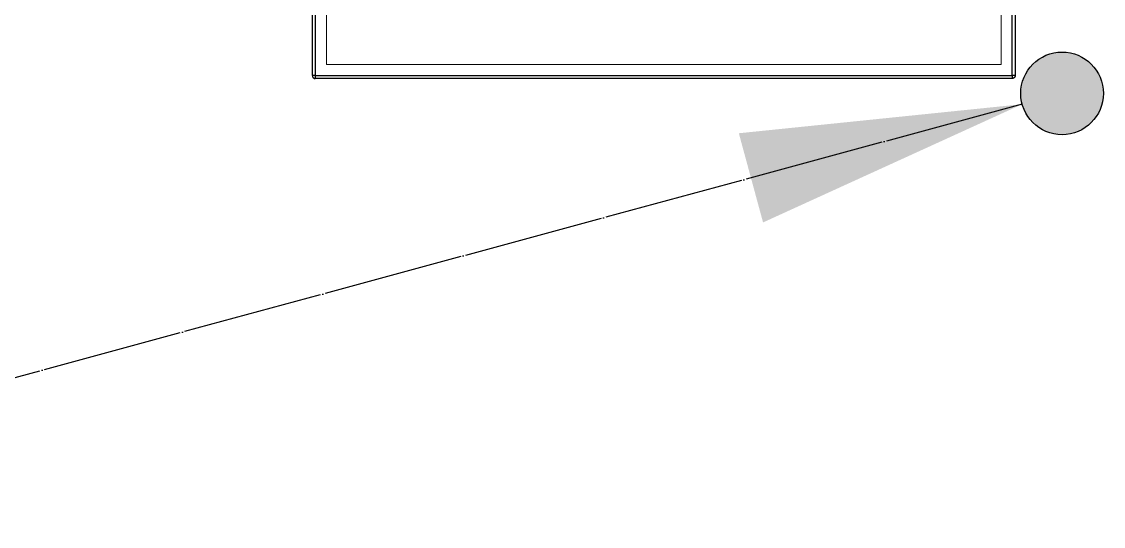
# Model space of a CAD drawing. Header units: millimetres. Extents: x -5505 to 394412, y -8522 to 584759.
# Drawn here: x 264044.4 to 264506.2, y 361001.1 to 361216.6 of the extents above; entities that cross this region are included whole.
import ezdxf

# ---------------------------------------------------------------- set-up
doc = ezdxf.new("R2010")
doc.units = ezdxf.units.MM
doc.linetypes.add('CEN', pattern=[62, 60, -1, 0, -1])
doc.linetypes.add('CENTER2', pattern=[28.575, 19.05, -3.175, 3.175, -3.175])
doc.layers.add('1', color=2, linetype='CENTER2')
doc.layers.add('Hole', color=7, linetype='Continuous')
doc.layers.add('지시선', color=1, linetype='CEN', lineweight=20)
doc.styles.get("Standard").update_dxf_attribs({"font": 'arial.ttf'})
doc.dimstyles.new('양쪽화살표지름', dxfattribs={"dimtxt": 3.5, "dimasz": 3.5, "dimexe": 2, "dimexo": 1.5, "dimgap": 0.8, "dimtad": 1, "dimdsep": 46, "dimtxsty": 'Standard', "dimcen": 0, "dimclrd": 1, "dimclre": 1, "dimclrt": 2, "dimazin": 2, "dimtfac": 1, "dimtmove": 0, "dimatfit": 1, "dimfxl": 0, "dimlwd": 25, "dimlwe": 25, "dimarcsym": 0})

# ---------------------------------------------------------------- blocks, each defined once
blk = doc.blocks.new('controller')
at = {"layer": '1', "linetype": 'Continuous', "lineweight": 15}
for p, q in [((-4.8, 9.26), (-4.8, 390.36)), ((0, 9.26), (0, 390.36)), ((1.2, 390.36), (1.2, 9.26)), ((-292.8, 45.91), (-292.8, 9.26)), ((-298.8, 1.21), (-298.8, 9.26)), ((-297.6, 9.26), (-297.6, 1.21)), ((-292.8, 9.26), (-292.8, 6.01)), ((-4.8, 6.01), (-4.8, 9.26)), ((0, 1.21), (0, 9.26)), ((1.2, 9.26), (1.2, 1.21)), ((-292.8, 6.01), (-283.52, 6.01)), ((-283.52, 6.01), (-16.74, 6.01)), ((-16.74, 6.01), (-4.8, 6.01)), ((-297.6, 1.21), (-283.52, 1.21)), ((-283.52, 0.01), (-297.6, 0.01)), ((-283.52, 1.21), (-16.74, 1.21)), ((-16.74, 0.01), (-283.52, 0.01)), ((-16.74, 1.21), (0, 1.21)), ((0, 0.01), (-16.74, 0.01))]:
    blk.add_line(p, q, dxfattribs=at)
for centre, start, end in [((-297.6, 1.21), 180, 270), ((0, 1.21), 270, 0)]:
    blk.add_arc(centre, 1.2, start, end, dxfattribs=at)
at = {"layer": 'Hole', "color": 7, "lineweight": 25}
for points in [[(-298.81, 9.26), (-298.81, 390.36)], [(-297.6, 390.36), (-297.6, 9.26)], [(0, 9.26), (0, 390.36)], [(1.21, 390.36), (1.21, 9.26)], [(-298.81, 1.21), (-298.81, 9.26)], [(-297.6, 9.26), (-297.6, 1.21)], [(0, 1.21), (0, 9.26)], [(1.21, 9.26), (1.21, 1.21)], [(-297.6, 1.21), (-283.52, 1.21)], [(-283.52, 0), (-297.6, 0)], [(-283.52, 1.21), (-16.74, 1.21)], [(-16.74, 0), (-283.52, 0)], [(-16.74, 1.21), (0, 1.21)], [(0, 0), (-16.74, 0)]]:
    blk.add_lwpolyline(points, dxfattribs=at)
for points, knots in [([(-298.81, 1.21), (-298.81, 1.17), (-298.81, 1.14), (-298.81, 1.1), (-298.81, 1.1), (-298.81, 0.99), (-298.81, 0.99), (-298.81, 0.99), (-298.78, 0.97), (-298.78, 0.97), (-298.78, 0.97), (-298.78, 0.91), (-298.78, 0.91), (-298.78, 0.91), (-298.76, 0.89), (-298.76, 0.89), (-298.76, 0.89), (-298.76, 0.85), (-298.76, 0.85), (-298.76, 0.85), (-298.74, 0.83), (-298.74, 0.83), (-298.74, 0.83), (-298.74, 0.78), (-298.74, 0.78), (-298.74, 0.78), (-298.72, 0.76), (-298.72, 0.76), (-298.72, 0.76), (-298.72, 0.72), (-298.72, 0.72), (-298.72, 0.72), (-298.7, 0.72), (-298.7, 0.72), (-298.7, 0.72), (-298.7, 0.68), (-298.7, 0.68), (-298.7, 0.68), (-298.68, 0.68), (-298.68, 0.68), (-298.67, 0.62), (-298.62, 0.58), (-298.62, 0.53), (-298.62, 0.53), (-298.59, 0.53), (-298.59, 0.53), (-298.59, 0.53), (-298.59, 0.51), (-298.59, 0.51), (-298.59, 0.51), (-298.57, 0.51), (-298.57, 0.51), (-298.57, 0.51), (-298.57, 0.49), (-298.57, 0.49), (-298.57, 0.49), (-298.55, 0.47), (-298.55, 0.47), (-298.55, 0.47), (-298.55, 0.44), (-298.55, 0.44), (-298.55, 0.44), (-298.53, 0.44), (-298.53, 0.44), (-298.53, 0.44), (-298.53, 0.42), (-298.53, 0.42), (-298.53, 0.42), (-298.51, 0.42), (-298.51, 0.42), (-298.51, 0.42), (-298.51, 0.4), (-298.51, 0.4), (-298.51, 0.4), (-298.49, 0.4), (-298.49, 0.4), (-298.49, 0.4), (-298.49, 0.38), (-298.49, 0.38), (-298.49, 0.38), (-298.47, 0.38), (-298.47, 0.38), (-298.47, 0.38), (-298.47, 0.36), (-298.47, 0.36), (-298.47, 0.36), (-298.45, 0.36), (-298.45, 0.36), (-298.45, 0.36), (-298.45, 0.34), (-298.45, 0.34), (-298.45, 0.34), (-298.42, 0.34), (-298.42, 0.34), (-298.42, 0.34), (-298.42, 0.32), (-298.42, 0.32), (-298.42, 0.32), (-298.4, 0.32), (-298.4, 0.32), (-298.4, 0.32), (-298.4, 0.3), (-298.4, 0.3), (-298.4, 0.3), (-298.38, 0.3), (-298.38, 0.3), (-298.38, 0.3), (-298.38, 0.27), (-298.38, 0.27), (-298.38, 0.27), (-298.36, 0.27), (-298.36, 0.27), (-298.36, 0.27), (-298.34, 0.25), (-298.34, 0.25), (-298.34, 0.25), (-298.32, 0.25), (-298.32, 0.25), (-298.32, 0.25), (-298.32, 0.23), (-298.32, 0.23), (-298.32, 0.23), (-298.3, 0.23), (-298.3, 0.23), (-298.3, 0.23), (-298.3, 0.21), (-298.3, 0.21), (-298.24, 0.2), (-298.2, 0.16), (-298.15, 0.15), (-298.15, 0.15), (-298.15, 0.13), (-298.15, 0.13), (-298.15, 0.13), (-298.11, 0.13), (-298.11, 0.13), (-298.11, 0.13), (-298.11, 0.11), (-298.11, 0.11), (-298.11, 0.11), (-298.06, 0.11), (-298.06, 0.11), (-298.06, 0.11), (-298.04, 0.08), (-298.04, 0.08), (-298.04, 0.08), (-298, 0.08), (-298, 0.08), (-298, 0.08), (-297.98, 0.06), (-297.98, 0.06), (-297.98, 0.06), (-297.94, 0.06), (-297.94, 0.06), (-297.94, 0.06), (-297.92, 0.04), (-297.92, 0.04), (-297.92, 0.04), (-297.85, 0.04), (-297.85, 0.04), (-297.85, 0.04), (-297.83, 0.02), (-297.83, 0.02), (-297.83, 0.02), (-297.62, 0.02), (-297.62, 0.02), (-297.62, 0.02), (-297.6, 0), (-297.6, 0)], [0, 0, 0, 0, 1, 1, 1, 2, 2, 2, 3, 3, 3, 4, 4, 4, 5, 5, 5, 6, 6, 6, 7, 7, 7, 8, 8, 8, 9, 9, 9, 10, 10, 10, 11, 11, 11, 12, 12, 12, 13, 13, 13, 14, 14, 14, 15, 15, 15, 16, 16, 16, 17, 17, 17, 18, 18, 18, 19, 19, 19, 20, 20, 20, 21, 21, 21, 22, 22, 22, 23, 23, 23, 24, 24, 24, 25, 25, 25, 26, 26, 26, 27, 27, 27, 28, 28, 28, 29, 29, 29, 30, 30, 30, 31, 31, 31, 32, 32, 32, 33, 33, 33, 34, 34, 34, 35, 35, 35, 36, 36, 36, 37, 37, 37, 38, 38, 38, 39, 39, 39, 40, 40, 40, 41, 41, 41, 42, 42, 42, 43, 43, 43, 44, 44, 44, 45, 45, 45, 46, 46, 46, 47, 47, 47, 48, 48, 48, 49, 49, 49, 50, 50, 50, 51, 51, 51, 52, 52, 52, 53, 53, 53, 54, 54, 54, 55, 55, 55, 56, 56, 56, 56]), ([(1.21, 1.21), (1.21, 1.21), (1.19, 1.21), (1.19, 1.21), (1.19, 1.17), (1.19, 1.14), (1.19, 1.1), (1.19, 1.1), (1.19, 0.99), (1.19, 0.99), (1.19, 0.99), (1.16, 0.97), (1.16, 0.97), (1.16, 0.97), (1.16, 0.91), (1.16, 0.91), (1.16, 0.91), (1.14, 0.89), (1.14, 0.89), (1.14, 0.89), (1.14, 0.85), (1.14, 0.85), (1.14, 0.85), (1.12, 0.83), (1.12, 0.83), (1.12, 0.83), (1.12, 0.78), (1.12, 0.78), (1.12, 0.78), (1.1, 0.76), (1.1, 0.76), (1.1, 0.76), (1.1, 0.72), (1.1, 0.72), (1.1, 0.72), (1.08, 0.72), (1.08, 0.72), (1.08, 0.72), (1.08, 0.68), (1.08, 0.68), (1.08, 0.68), (1.06, 0.68), (1.06, 0.68), (1.05, 0.62), (1, 0.58), (0.99, 0.53), (0.99, 0.53), (0.97, 0.53), (0.97, 0.53), (0.97, 0.53), (0.97, 0.51), (0.97, 0.51), (0.97, 0.51), (0.95, 0.51), (0.95, 0.51), (0.95, 0.51), (0.95, 0.49), (0.95, 0.49), (0.95, 0.49), (0.93, 0.47), (0.93, 0.47), (0.93, 0.47), (0.93, 0.44), (0.93, 0.44), (0.93, 0.44), (0.91, 0.44), (0.91, 0.44), (0.91, 0.44), (0.91, 0.42), (0.91, 0.42), (0.91, 0.42), (0.89, 0.42), (0.89, 0.42), (0.89, 0.42), (0.89, 0.4), (0.89, 0.4), (0.89, 0.4), (0.87, 0.4), (0.87, 0.4), (0.87, 0.4), (0.87, 0.38), (0.87, 0.38), (0.87, 0.38), (0.85, 0.38), (0.85, 0.38), (0.85, 0.38), (0.85, 0.36), (0.85, 0.36), (0.85, 0.36), (0.83, 0.36), (0.83, 0.36), (0.83, 0.36), (0.83, 0.34), (0.83, 0.34), (0.83, 0.34), (0.8, 0.34), (0.8, 0.34), (0.8, 0.34), (0.8, 0.32), (0.8, 0.32), (0.8, 0.32), (0.78, 0.32), (0.78, 0.32), (0.78, 0.32), (0.78, 0.3), (0.78, 0.3), (0.78, 0.3), (0.76, 0.3), (0.76, 0.3), (0.76, 0.3), (0.76, 0.27), (0.76, 0.27), (0.76, 0.27), (0.74, 0.27), (0.74, 0.27), (0.74, 0.27), (0.72, 0.25), (0.72, 0.25), (0.72, 0.25), (0.7, 0.25), (0.7, 0.25), (0.7, 0.25), (0.7, 0.23), (0.7, 0.23), (0.7, 0.23), (0.68, 0.23), (0.68, 0.23), (0.68, 0.23), (0.68, 0.21), (0.68, 0.21), (0.62, 0.2), (0.58, 0.16), (0.53, 0.15), (0.53, 0.15), (0.53, 0.13), (0.53, 0.13), (0.53, 0.13), (0.49, 0.13), (0.49, 0.13), (0.49, 0.13), (0.49, 0.11), (0.49, 0.11), (0.49, 0.11), (0.44, 0.11), (0.44, 0.11), (0.44, 0.11), (0.42, 0.08), (0.42, 0.08), (0.42, 0.08), (0.38, 0.08), (0.38, 0.08), (0.38, 0.08), (0.36, 0.06), (0.36, 0.06), (0.36, 0.06), (0.32, 0.06), (0.32, 0.06), (0.32, 0.06), (0.3, 0.04), (0.3, 0.04), (0.3, 0.04), (0.23, 0.04), (0.23, 0.04), (0.23, 0.04), (0.21, 0.02), (0.21, 0.02), (0.21, 0.02), (0.13, 0.02), (0.13, 0.02), (0.08, 0.02), (0.04, 0.02), (0, 0.02), (0, 0.02), (0, 0), (0, 0)], [0, 0, 0, 0, 1, 1, 1, 2, 2, 2, 3, 3, 3, 4, 4, 4, 5, 5, 5, 6, 6, 6, 7, 7, 7, 8, 8, 8, 9, 9, 9, 10, 10, 10, 11, 11, 11, 12, 12, 12, 13, 13, 13, 14, 14, 14, 15, 15, 15, 16, 16, 16, 17, 17, 17, 18, 18, 18, 19, 19, 19, 20, 20, 20, 21, 21, 21, 22, 22, 22, 23, 23, 23, 24, 24, 24, 25, 25, 25, 26, 26, 26, 27, 27, 27, 28, 28, 28, 29, 29, 29, 30, 30, 30, 31, 31, 31, 32, 32, 32, 33, 33, 33, 34, 34, 34, 35, 35, 35, 36, 36, 36, 37, 37, 37, 38, 38, 38, 39, 39, 39, 40, 40, 40, 41, 41, 41, 42, 42, 42, 43, 43, 43, 44, 44, 44, 45, 45, 45, 46, 46, 46, 47, 47, 47, 48, 48, 48, 49, 49, 49, 50, 50, 50, 51, 51, 51, 52, 52, 52, 53, 53, 53, 54, 54, 54, 55, 55, 55, 56, 56, 56, 57, 57, 57, 58, 58, 58, 58])]:
    blk.add_open_spline(points, degree=3, knots=knots, dxfattribs=at)
for points in [[(-297.6, 1.21), (-298, 1.21), (-298.4, 1.21), (-298.81, 1.21)], [(-297.6, 1.21), (-297.6, 0.8), (-297.6, 0.4), (-297.6, 0)], [(1.21, 1.21), (0.8, 1.21), (0.4, 1.21), (0, 1.21)], [(0, 1.21), (0, 0.8), (0, 0.4), (0, 0)]]:
    blk.add_open_spline(points, degree=3, dxfattribs=at)
blk = doc.blocks.new('1point')
blk.add_hatch(color=1).paths.add_polyline_path([(17.63, 0, 1), (-17.63, 0, 1)])
at = {"color": 1}
blk.add_circle((0, 0), 17.63, dxfattribs=at)
at = {"layer": '지시선'}
blk.add_leader([(-17.01, -4.62), (-680.79, -184.87), (-829.99, -184.56)], dimstyle='양쪽화살표지름', override={"dimasz": 120, "dimgap": 0.8, "dimtad": 0}, dxfattribs=at)

msp = doc.modelspace()

# ---------------------------------------------------------------- block references
for name, p in [('controller', (264467.299, 361192.342)), ('1point', (264488.543, 361185.986))]:
    msp.add_blockref(name, p)

doc.saveas('drawing.dxf')
